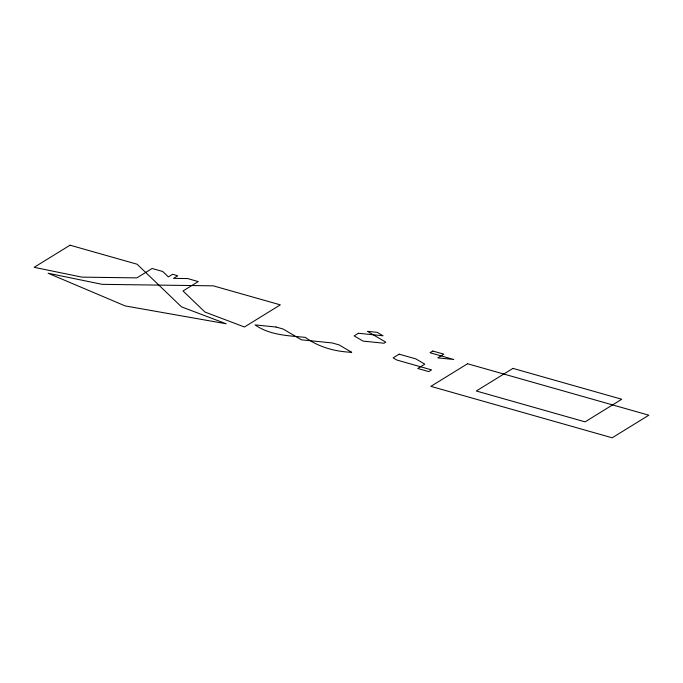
<?xml version="1.0" encoding="UTF-8"?>
<svg xmlns="http://www.w3.org/2000/svg" width="683" height="683" viewBox="0 0 683 683"><rect width="100%" height="100%" fill="white"/><g stroke="black" fill="none" stroke-linecap="round" stroke-linejoin="round"><path stroke-width="1.02" d="M70.042 245.197L34.15 267.326L81.926 277.136L136.882 277.879L152.113 268.479L162.742 271.501L168.377 276.905L172.603 274.293L177.759 275.761L173.525 278.365L187.62 278.553L198.241 281.575L183.01 290.967L204.977 312.054L244.429 326.995L280.32 304.857L213.258 285.836L102.143 284.341L48.1 273.243L125.117 305.907L226.141 323.759L181.499 306.855L137.104 264.219L70.042 245.197M358.387 333.261L354.144 335.882L363.014 341.09L384.042 343.242L385.793 342.157L367.428 331.349L377.195 332.348L383.009 335.771L358.387 333.261M399.145 354.17L393.143 357.866L396.814 360.026L431.571 369.887L428.779 371.603L417.765 368.478L424.792 364.15L415.921 358.925L399.145 354.17M432.8 351.036L430.017 352.752L453.751 359.489L437.82 357.866L443.822 354.161L432.8 351.036M467.539 363.749L430.871 386.356L612.181 437.803L648.85 415.196L467.539 363.749M512.967 368.385L476.299 390.992L585.083 421.863L621.752 399.248L512.967 368.385M276.103 327.037L255.075 324.895C269.657 335.191 288.235 335.686 305.352 337.385C318.799 347.237 335.191 351.617 351.685 352.3L339.144 344.924L332.194 342.951L301.408 339.81L283.052 329.01L276.103 327.037"/></g></svg>
